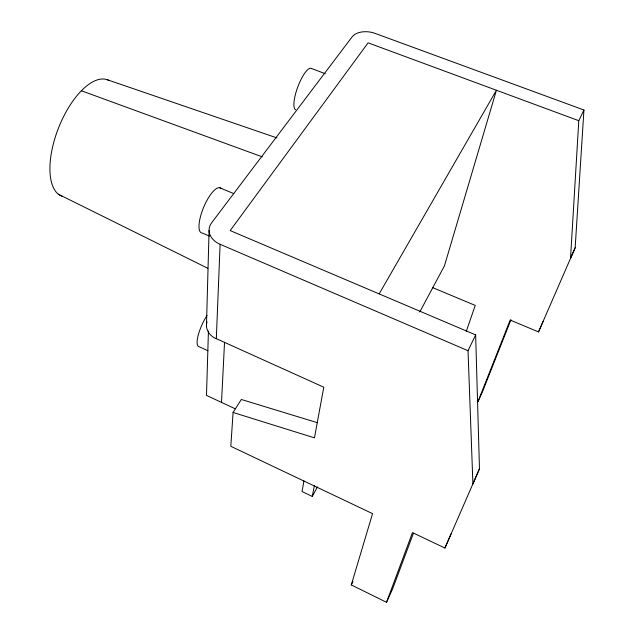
<?xml version="1.0" encoding="UTF-8"?>
<svg xmlns="http://www.w3.org/2000/svg" width="634" height="634" viewBox="0 0 634 634"><rect width="100%" height="100%" fill="white"/><g stroke="black" fill="none" stroke-linecap="round" stroke-linejoin="round"><path stroke-width="0.95" d="M206.462 325.717L209.077 230.522M208.428 331.051L206.494 395.402L235.254 408.803M413.439 533.234L392.47 589.232L386.51 602.3L351.291 584.92L372.554 513.635L230.816 446.296L233.082 412.465L314.456 437.848L323.792 387.2L216.321 338.667L220.109 244.304A21.096 15.668 3.4 0 1 211.693 222.724L352.076 36.907A17.681 11.055 8.8 0 1 375.059 33.372L583.938 110.007L575.157 247.751L570.513 258.49L578.794 120.698L583.938 110.007M221.504 402.4L224.539 342.336M303.963 480.849L302.038 491.54L312.253 496.422L317.396 486.928M312.253 496.422L314.361 485.787M466.252 331.384L475.246 305.429L432.436 287.511M386.51 602.3L412.472 532.608L444.933 548.03L479.47 468.772L475.651 334.918L230.19 230.586L368.116 42.827L578.794 120.698M510.956 319.782L482.466 391.772L477.949 401.671L510.188 320.059L538.528 331.923L575.157 247.751M444.933 548.03L451.131 533.717M538.528 331.923L543.061 321.454M479.47 468.772L472.909 483.916L468.035 350.721L475.651 334.918M351.291 584.92L352.948 581.497M419.756 312.007L444.45 265.852L496.422 90.25L379.148 293.899M233.082 412.465L241.308 399.475L317.46 422.712M107.431 79.789L276.963 137.927M81.406 90.765L262.294 156.867M325.274 73.726L311.611 68.527A22.15 6.102 -69.6 0 0 298.186 85.891A22.15 6.102 -69.6 0 0 295.595 109.761M219.61 187.704L233.922 193.655M216.321 338.667L214.205 337.771A18.909 15.097 2.6 0 1 207.017 321.81M209.363 236.086L202.278 233.05A24.369 7.751 -67.4 0 1 203.569 207.484A24.369 7.751 -67.4 0 1 220.83 188.29M220.109 244.304L468.035 350.721M207.928 350.745L198.379 346.402A21.35 5.936 -65.6 0 1 207.009 315.494M58.304 194.194L207.857 268.325M62.362 196.405A62.52 28.039 -68.4 0 1 58.938 126.911A62.52 28.039 -68.4 0 1 109.103 80.55"/></g></svg>
